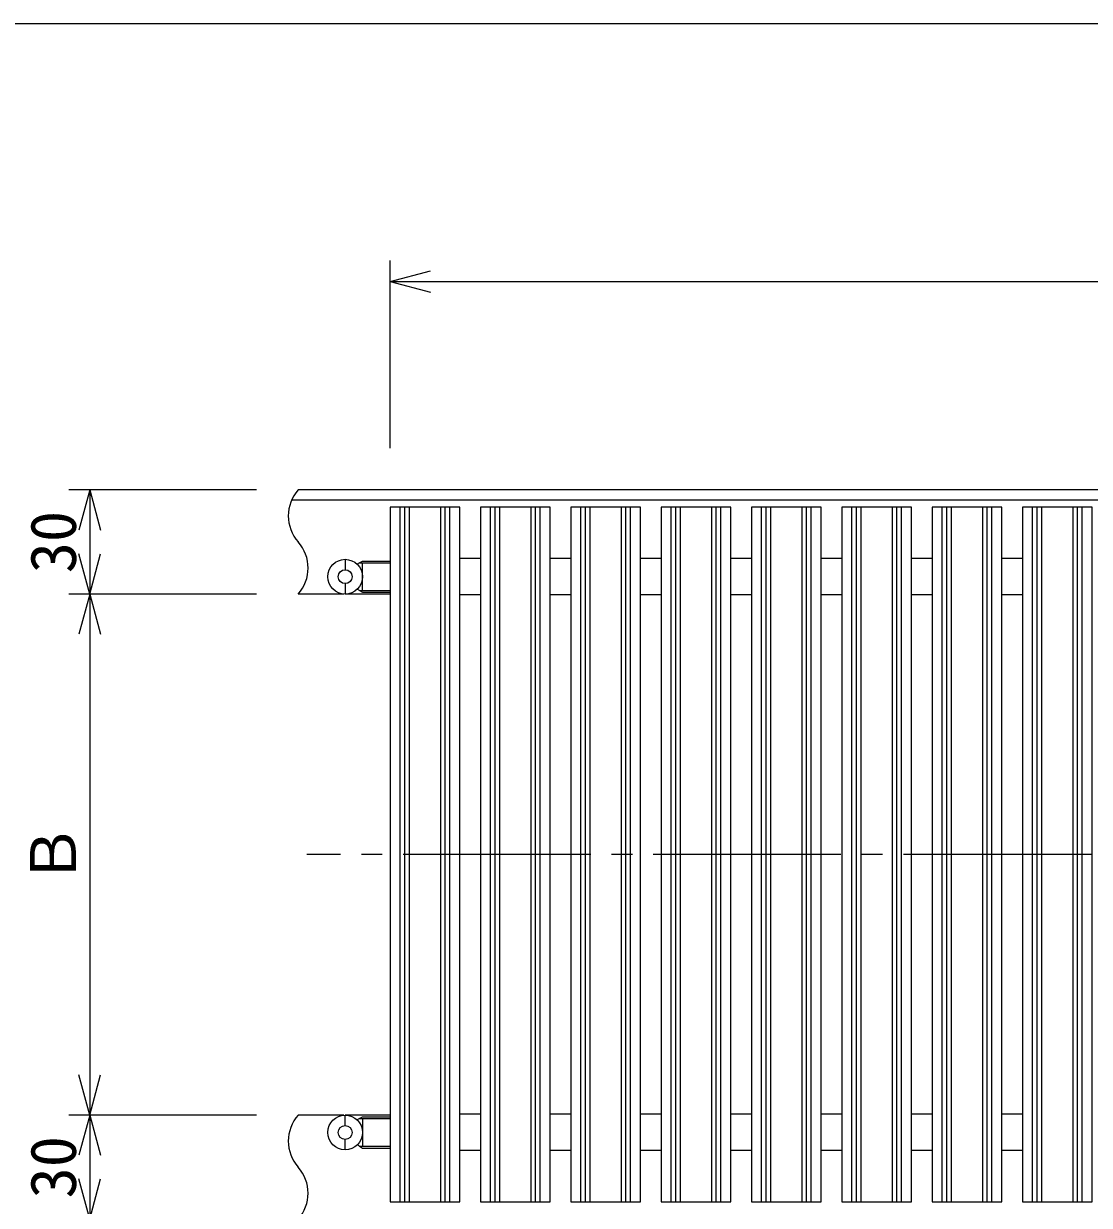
# Model space of a CAD drawing. Units: millimetres, scale not verified. Extents: x -819 to 819, y -558 to 522.
# Drawn here: x -578.5 to -271.8, y 181.8 to 522 of the extents above; entities that cross this region are included whole.
import ezdxf
from ezdxf.enums import TextEntityAlignment as Align

# ---------------------------------------------------------------- set-up
doc = ezdxf.new("R2010")
doc.units = ezdxf.units.MM
doc.header["$LTSCALE"] = 6
doc.linetypes.add('CHAIN2', pattern=[12, 9, -1, 1, -1])
doc.linetypes.add('DASHED2', pattern=[3, 2, -1])
for name, color, linetype in [('0-0_計極細', 2, 'Continuous'), ('0-1_計細線', 3, 'Continuous'), ('0-5_寸法線', 7, 'Continuous'), ('0-9_枠極太', 5, 'Continuous')]:
    doc.layers.add(name, color=color, linetype=linetype)
doc.styles.add('ＭＳ ゴシック', font='')
doc.styles.get('ＭＳ ゴシック').set_extended_font_data('MS Gothic')

msp = doc.modelspace()

# ---------------------------------------------------------------- linework, layer by layer
at = {"layer": '0-0_計極細'}
for p, q in [((-470.145, 182.769), (-470.145, 382.769)), ((-468.822, 182.769), (-468.822, 382.769)), ((-467.499, 182.769), (-467.499, 382.769)), ((-458.499, 182.769), (-458.499, 382.769)), ((-457.176, 182.769), (-457.176, 382.769)), ((-455.853, 182.769), (-455.853, 382.769)), ((-444.145, 182.769), (-444.145, 382.769)), ((-442.822, 182.769), (-442.822, 382.769)), ((-441.499, 182.769), (-441.499, 382.769)), ((-432.499, 182.769), (-432.499, 382.769)), ((-431.176, 182.769), (-431.176, 382.769)), ((-429.853, 182.769), (-429.853, 382.769)), ((-418.145, 182.769), (-418.145, 382.769)), ((-416.822, 182.769), (-416.822, 382.769)), ((-415.499, 182.769), (-415.499, 382.769)), ((-406.499, 182.769), (-406.499, 382.769)), ((-405.176, 182.769), (-405.176, 382.769)), ((-403.853, 182.769), (-403.853, 382.769)), ((-392.145, 182.769), (-392.145, 382.769)), ((-390.822, 182.769), (-390.822, 382.769)), ((-389.499, 182.769), (-389.499, 382.769)), ((-380.499, 182.769), (-380.499, 382.769)), ((-379.176, 182.769), (-379.176, 382.769)), ((-377.853, 182.769), (-377.853, 382.769)), ((-366.145, 182.769), (-366.145, 382.769)), ((-364.822, 182.769), (-364.822, 382.769)), ((-363.499, 182.769), (-363.499, 382.769)), ((-354.499, 182.769), (-354.499, 382.769)), ((-353.176, 182.769), (-353.176, 382.769)), ((-351.853, 182.769), (-351.853, 382.769)), ((-340.145, 182.769), (-340.145, 382.769)), ((-338.822, 182.769), (-338.822, 382.769)), ((-337.499, 182.769), (-337.499, 382.769)), ((-328.499, 182.769), (-328.499, 382.769)), ((-327.176, 182.769), (-327.176, 382.769)), ((-325.853, 182.769), (-325.853, 382.769)), ((-314.145, 182.769), (-314.145, 382.769)), ((-312.822, 182.769), (-312.822, 382.769)), ((-311.499, 182.769), (-311.499, 382.769)), ((-302.499, 182.769), (-302.499, 382.769)), ((-301.176, 182.769), (-301.176, 382.769)), ((-299.853, 182.769), (-299.853, 382.769)), ((-288.145, 182.769), (-288.145, 382.769)), ((-286.822, 182.769), (-286.822, 382.769)), ((-285.499, 182.769), (-285.499, 382.769)), ((-276.499, 182.769), (-276.499, 382.769)), ((-275.176, 182.769), (-275.176, 382.769)), ((-273.853, 182.769), (-273.853, 382.769))]:
    msp.add_line(p, q, dxfattribs=at)
at = {"layer": '0-0_計極細', "linetype": 'CHAIN2'}
msp.add_line((520.681, 282.769), (-496.994, 282.769), dxfattribs=at)
at = {"layer": '0-0_計極細'}
for centre, start, end in [((-491.053, 380.269), 138.39585, 221.60415), ((-507.945, 365.269), 318.39585, 41.60415), ((-491.053, 200.269), 138.39585, 221.60415), ((-507.945, 185.269), 318.39585, 41.60415)]:
    msp.add_arc(centre, 11.296, start, end, dxfattribs=at)
at = {"layer": '0-1_計細線'}
for p, q in [((528.587, 384.769), (-501.413, 384.769)), ((530.501, 387.769), (-499.499, 387.769)), ((-485.999, 367.769), (-485.999, 364.769)), ((-446.999, 368.019), (-452.999, 368.019)), ((-420.999, 368.019), (-426.999, 368.019)), ((-394.999, 368.019), (-400.999, 368.019)), ((-368.999, 368.019), (-374.999, 368.019)), ((-342.999, 368.019), (-348.999, 368.019)), ((-316.999, 368.019), (-322.999, 368.019)), ((-290.999, 368.019), (-296.999, 368.019)), ((-481.865, 366.769), (-482.54, 366.379)), ((-481.865, 366.769), (-472.999, 366.769)), ((-480.999, 358.769), (-480.999, 366.769)), ((-485.999, 360.769), (-485.999, 357.769)), ((-486.365, 357.769), (-499.499, 357.769)), ((-472.999, 357.769), (-485.999, 357.769)), ((-481.865, 358.769), (-482.54, 359.159)), ((-481.865, 358.769), (-472.999, 358.769)), ((-446.999, 357.519), (-452.999, 357.519)), ((-420.999, 357.519), (-426.999, 357.519)), ((-394.999, 357.519), (-400.999, 357.519)), ((-368.999, 357.519), (-374.999, 357.519)), ((-342.999, 357.519), (-348.999, 357.519)), ((-316.999, 357.519), (-322.999, 357.519)), ((-290.999, 357.519), (-296.999, 357.519)), ((-486.365, 207.769), (-499.499, 207.769)), ((-485.999, 204.769), (-485.999, 207.769)), ((-472.999, 207.769), (-485.999, 207.769)), ((-446.999, 208.019), (-452.999, 208.019)), ((-420.999, 208.019), (-426.999, 208.019)), ((-394.999, 208.019), (-400.999, 208.019)), ((-368.999, 208.019), (-374.999, 208.019)), ((-342.999, 208.019), (-348.999, 208.019)), ((-316.999, 208.019), (-322.999, 208.019)), ((-290.999, 208.019), (-296.999, 208.019)), ((-481.865, 206.769), (-482.54, 206.379)), ((-481.865, 206.769), (-472.999, 206.769)), ((-480.999, 206.769), (-480.999, 198.769)), ((-485.999, 197.769), (-485.999, 200.769)), ((-481.865, 198.769), (-482.54, 199.159)), ((-481.865, 198.769), (-472.999, 198.769)), ((-446.999, 197.519), (-452.999, 197.519)), ((-420.999, 197.519), (-426.999, 197.519)), ((-394.999, 197.519), (-400.999, 197.519)), ((-368.999, 197.519), (-374.999, 197.519)), ((-342.999, 197.519), (-348.999, 197.519)), ((-316.999, 197.519), (-322.999, 197.519)), ((-290.999, 197.519), (-296.999, 197.519))]:
    msp.add_line(p, q, dxfattribs=at)
at = {"layer": '0-1_計細線', "linetype": 'DASHED2'}
for p, q in [((-481.865, 358.769), (-480.999, 358.269)), ((-480.999, 358.269), (-472.999, 358.269)), ((-481.865, 206.769), (-480.999, 207.269)), ((-480.999, 207.269), (-472.999, 207.269))]:
    msp.add_line(p, q, dxfattribs=at)
at = {"layer": '0-1_計細線'}
for points in [[(-452.999, 182.769), (-452.999, 382.769), (-472.999, 382.769), (-472.999, 182.769)], [(-426.999, 182.769), (-426.999, 382.769), (-446.999, 382.769), (-446.999, 182.769)], [(-400.999, 182.769), (-400.999, 382.769), (-420.999, 382.769), (-420.999, 182.769)], [(-374.999, 182.769), (-374.999, 382.769), (-394.999, 382.769), (-394.999, 182.769)], [(-348.999, 182.769), (-348.999, 382.769), (-368.999, 382.769), (-368.999, 182.769)], [(-322.999, 182.769), (-322.999, 382.769), (-342.999, 382.769), (-342.999, 182.769)], [(-296.999, 182.769), (-296.999, 382.769), (-316.999, 382.769), (-316.999, 182.769)], [(-270.999, 182.769), (-270.999, 382.769), (-290.999, 382.769), (-290.999, 182.769)]]:
    msp.add_lwpolyline(points, close=True, dxfattribs=at)
at = {"layer": '0-1_計細線', "linetype": 'DASHED2'}
for points in [[(-481.865, 366.769), (-480.999, 367.269), (-472.999, 367.269)], [(-481.865, 198.769), (-480.999, 198.269), (-472.999, 198.269)]]:
    msp.add_lwpolyline(points, dxfattribs=at)
at = {"layer": '0-1_計細線'}
for centre, radius in [((-485.999, 362.769), 5), ((-485.999, 362.769), 2), ((-485.999, 202.769), 5), ((-485.999, 202.769), 2)]:
    msp.add_circle(centre, radius, dxfattribs=at)
at = {"layer": '0-5_寸法線'}
for p, q in [((-472.999, 399.769), (-472.999, 453.769)), ((-472.999, 447.769), (-461.408, 450.875)), ((-472.999, 447.769), (-461.408, 444.663)), ((-472.999, 447.769), (509.001, 447.769)), ((-511.499, 387.769), (-565.499, 387.769)), ((-559.499, 387.769), (-562.605, 376.178)), ((-559.499, 387.769), (-556.393, 376.178)), ((-559.499, 387.769), (-559.499, 357.769)), ((-559.499, 357.769), (-562.605, 369.36)), ((-559.499, 357.769), (-556.393, 369.36)), ((-511.499, 357.769), (-565.499, 357.769)), ((-559.499, 357.769), (-562.605, 346.178)), ((-559.499, 357.769), (-556.393, 346.178)), ((-559.499, 357.769), (-559.499, 207.769)), ((-559.499, 207.769), (-562.605, 219.36)), ((-559.499, 207.769), (-556.393, 219.36)), ((-511.499, 207.769), (-565.499, 207.769)), ((-559.499, 207.769), (-562.605, 196.178)), ((-559.499, 207.769), (-556.393, 196.178)), ((-559.499, 207.769), (-559.499, 177.769)), ((-559.499, 177.769), (-562.605, 189.36)), ((-559.499, 177.769), (-556.393, 189.36))]:
    msp.add_line(p, q, dxfattribs=at)
at = {"layer": '0-9_枠極太'}
msp.add_lwpolyline([(-819, -558), (-819, 522), (819, 522), (819, -558)], close=True, dxfattribs=at)

# ---------------------------------------------------------------- texts
at = {"layer": '0-5_寸法線', "style": 'ＭＳ ゴシック'}
for s, p in [('30', (-559.499, 363.769)), ('Ｂ', (-559.499, 273.769)), ('30', (-559.499, 183.769))]:
    msp.add_text(s, height=13.2, rotation=90, dxfattribs=at).set_placement(p, align=Align.BOTTOM_LEFT)

doc.saveas('drawing.dxf')
